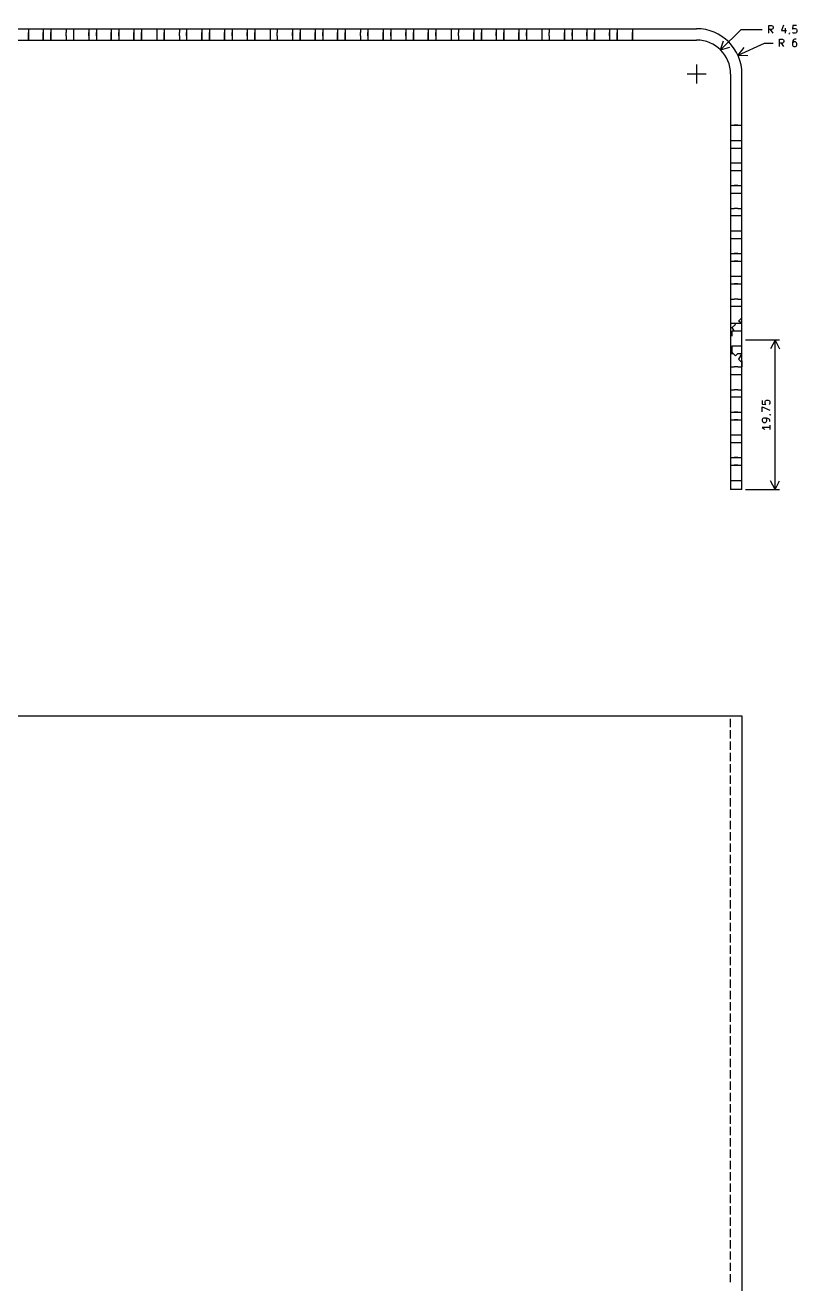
# Model space of a CAD drawing. Extents: x 24 to 504, y -400 to -22.
# Drawn here: x 295.1 to 397.3, y -230 to -63.3 of the extents above; entities that cross this region are included whole.
import ezdxf

# ---------------------------------------------------------------- set-up
doc = ezdxf.new("R2010")
doc.units = 0
doc.layers.add('BLACK', color=7, linetype='CONTINUOUS')

msp = doc.modelspace()

# ---------------------------------------------------------------- linework, layer by layer
at = {"layer": 'BLACK', "linetype": 'CONTINUOUS'}
for p, q in [((395.499048, -63.331142), (395.260953, -64.045427)), ((140.5, -63.8), (384, -63.8)), ((295.490176, -63.809734), (295.490176, -64.317733)), ((295.490176, -65.270231), (295.490176, -64.317733)), ((295.490176, -64.317733), (295.490176, -64.762267)), ((295.490176, -64.762267), (295.490176, -65.270231)), ((297.458672, -63.809734), (297.458672, -64.317733)), ((297.458672, -65.270231), (297.458672, -64.317733)), ((297.458672, -64.317733), (297.458672, -64.762267)), ((297.458672, -64.762267), (297.458672, -65.270231)), ((298.47467, -63.809734), (298.47467, -64.317733)), ((298.47467, -64.317733), (298.47467, -64.762267)), ((298.47467, -65.270231), (298.47467, -64.317733)), ((298.47467, -64.762267), (298.47467, -65.270231)), ((300.506665, -63.809734), (300.506665, -64.317733)), ((300.506665, -64.762267), (300.506665, -64.317733)), ((300.506665, -64.762267), (300.506665, -65.270231)), ((301.459163, -63.809734), (301.459163, -64.317733)), ((301.459163, -64.317733), (301.459163, -64.762267)), ((301.459163, -64.762267), (301.459163, -65.270231)), ((303.491159, -63.809734), (303.491159, -64.762267)), ((303.491159, -63.809734), (303.491159, -64.317733)), ((303.491159, -64.762267), (303.491159, -64.317733)), ((303.491159, -64.762267), (303.491159, -65.270231)), ((304.507192, -63.809734), (304.507192, -64.317733)), ((304.507192, -63.809734), (304.507192, -64.762267)), ((304.507192, -64.762267), (304.507192, -64.317733)), ((304.507192, -64.762267), (304.507192, -65.270231)), ((306.475652, -63.809734), (306.475652, -64.317733)), ((306.475652, -64.317733), (306.475652, -64.762267)), ((306.475652, -65.270231), (306.475652, -64.317733)), ((306.475652, -64.762267), (306.475652, -65.270231)), ((307.49165, -63.809734), (307.49165, -64.317733)), ((307.49165, -63.809734), (307.49165, -64.762267)), ((307.49165, -64.762267), (307.49165, -64.317733)), ((307.49165, -64.762267), (307.49165, -65.270231)), ((309.460146, -63.809734), (309.460146, -64.317733)), ((309.460146, -65.270231), (309.460146, -64.317733)), ((309.460146, -64.317733), (309.460146, -64.762267)), ((309.460146, -64.762267), (309.460146, -65.270231)), ((310.476143, -63.809734), (310.476143, -64.317733)), ((310.476143, -64.317733), (310.476143, -64.762267)), ((310.476143, -65.270231), (310.476143, -64.317733)), ((310.476143, -64.762267), (310.476143, -65.270231)), ((312.508139, -63.809734), (312.508139, -64.317733)), ((312.508139, -64.317733), (312.508139, -64.762267)), ((312.508139, -64.762267), (312.508139, -65.270231)), ((313.460672, -63.809734), (313.460672, -64.317733)), ((313.460672, -65.270231), (313.460672, -64.317733)), ((313.460672, -64.317733), (313.460672, -64.762267)), ((313.460672, -64.762267), (313.460672, -65.270231)), ((315.492597, -63.809734), (315.492597, -64.317733)), ((315.492597, -64.762267), (315.492597, -64.317733)), ((315.492597, -64.762267), (315.492597, -65.270231)), ((316.44513, -63.809734), (316.44513, -64.762267)), ((316.44513, -63.809734), (316.44513, -64.317733)), ((316.44513, -64.762267), (316.44513, -64.317733)), ((316.44513, -64.762267), (316.44513, -65.270231)), ((318.477126, -63.809734), (318.477126, -64.317733)), ((318.477126, -64.317733), (318.477126, -64.762267)), ((318.477126, -65.270231), (318.477126, -64.317733)), ((318.477126, -64.762267), (318.477126, -65.270231)), ((319.493124, -63.809734), (319.493124, -64.317733)), ((319.493124, -65.270231), (319.493124, -64.317733)), ((319.493124, -64.317733), (319.493124, -64.762267)), ((319.493124, -64.762267), (319.493124, -65.270231)), ((321.461619, -63.809734), (321.461619, -64.317733)), ((321.461619, -64.317733), (321.461619, -64.762267)), ((321.461619, -65.270231), (321.461619, -64.317733)), ((321.461619, -64.762267), (321.461619, -65.270231)), ((322.477617, -63.809734), (322.477617, -64.762267)), ((322.477617, -63.809734), (322.477617, -64.317733)), ((322.477617, -64.762267), (322.477617, -64.317733)), ((322.477617, -64.762267), (322.477617, -65.270231)), ((324.446113, -63.809734), (324.446113, -64.762267)), ((324.446113, -63.809734), (324.446113, -64.317733)), ((324.446113, -64.762267), (324.446113, -64.317733)), ((324.446113, -64.762267), (324.446113, -65.270231)), ((325.46211, -63.809734), (325.46211, -64.317733)), ((325.46211, -65.270231), (325.46211, -64.317733)), ((325.46211, -64.317733), (325.46211, -64.762267)), ((325.46211, -64.762267), (325.46211, -65.270231)), ((327.494106, -63.809734), (327.494106, -64.317733)), ((327.494106, -64.317733), (327.494106, -64.762267)), ((327.494106, -64.762267), (327.494106, -65.270231)), ((328.446604, -63.809734), (328.446604, -64.317733)), ((328.446604, -64.762267), (328.446604, -64.317733)), ((328.446604, -64.762267), (328.446604, -65.270231)), ((330.478599, -63.809734), (330.478599, -64.317733)), ((330.478599, -63.809734), (330.478599, -64.762267)), ((330.478599, -64.762267), (330.478599, -64.317733)), ((330.478599, -64.762267), (330.478599, -65.270231)), ((331.494632, -63.809734), (331.494632, -64.317733)), ((331.494632, -65.270231), (331.494632, -64.317733)), ((331.494632, -64.317733), (331.494632, -64.762267)), ((331.494632, -64.762267), (331.494632, -65.270231)), ((333.463093, -63.809734), (333.463093, -64.317733)), ((333.463093, -64.317733), (333.463093, -64.762267)), ((333.463093, -65.270231), (333.463093, -64.317733)), ((333.463093, -64.762267), (333.463093, -65.270231)), ((334.479091, -63.809734), (334.479091, -64.317733)), ((334.479091, -63.809734), (334.479091, -64.762267)), ((334.479091, -64.762267), (334.479091, -64.317733)), ((334.479091, -64.762267), (334.479091, -65.270231)), ((336.447586, -63.809734), (336.447586, -64.317733)), ((336.447586, -64.317733), (336.447586, -64.762267)), ((336.447586, -65.270231), (336.447586, -64.317733)), ((336.447586, -64.762267), (336.447586, -65.270231)), ((337.463584, -63.809734), (337.463584, -64.317733)), ((337.463584, -65.270231), (337.463584, -64.317733)), ((337.463584, -64.317733), (337.463584, -64.762267)), ((337.463584, -64.762267), (337.463584, -65.270231)), ((339.495579, -63.809734), (339.495579, -64.317733)), ((339.495579, -64.762267), (339.495579, -64.317733)), ((339.495579, -64.762267), (339.495579, -65.270231)), ((340.448113, -63.809734), (340.448113, -64.762267)), ((340.448113, -63.809734), (340.448113, -64.317733)), ((340.448113, -64.762267), (340.448113, -64.317733)), ((340.448113, -64.762267), (340.448113, -65.270231)), ((342.480038, -63.809734), (342.480038, -64.317733)), ((342.480038, -65.270231), (342.480038, -64.317733)), ((342.480038, -64.317733), (342.480038, -64.762267)), ((342.480038, -64.762267), (342.480038, -65.270231)), ((343.496071, -63.809734), (343.496071, -64.317733)), ((343.496071, -63.809734), (343.496071, -64.762267)), ((343.496071, -64.762267), (343.496071, -64.317733)), ((343.496071, -64.762267), (343.496071, -65.270231)), ((345.464566, -63.809734), (345.464566, -64.762267)), ((345.464566, -63.809734), (345.464566, -64.317733)), ((345.464566, -64.762267), (345.464566, -64.317733)), ((345.464566, -64.762267), (345.464566, -65.270231)), ((346.480564, -63.809734), (346.480564, -64.317733)), ((346.480564, -64.317733), (346.480564, -64.762267)), ((346.480564, -65.270231), (346.480564, -64.317733)), ((346.480564, -64.762267), (346.480564, -65.270231)), ((348.44906, -63.809734), (348.44906, -64.317733)), ((348.44906, -64.317733), (348.44906, -64.762267)), ((348.44906, -65.270231), (348.44906, -64.317733)), ((348.44906, -64.762267), (348.44906, -65.270231)), ((349.465057, -63.809734), (349.465057, -64.317733)), ((349.465057, -63.809734), (349.465057, -64.762267)), ((349.465057, -64.762267), (349.465057, -64.317733)), ((349.465057, -64.762267), (349.465057, -65.270231)), ((351.497053, -63.809734), (351.497053, -64.317733)), ((351.497053, -64.317733), (351.497053, -64.762267)), ((351.497053, -64.762267), (351.497053, -65.270231)), ((352.449551, -63.809734), (352.449551, -64.317733)), ((352.449551, -64.762267), (352.449551, -64.317733)), ((352.449551, -64.762267), (352.449551, -65.270231)), ((354.481546, -63.809734), (354.481546, -64.317733)), ((354.481546, -64.317733), (354.481546, -64.762267)), ((354.481546, -65.270231), (354.481546, -64.317733)), ((354.481546, -64.762267), (354.481546, -65.270231)), ((355.497544, -63.809734), (355.497544, -64.317733)), ((355.497544, -64.317733), (355.497544, -64.762267)), ((355.497544, -65.270231), (355.497544, -64.317733)), ((355.497544, -64.762267), (355.497544, -65.270231)), ((357.46604, -63.809734), (357.46604, -64.762267)), ((357.46604, -63.809734), (357.46604, -64.317733)), ((357.46604, -64.762267), (357.46604, -64.317733)), ((357.46604, -64.762267), (357.46604, -65.270231)), ((358.482073, -63.809734), (358.482073, -64.317733)), ((358.482073, -64.317733), (358.482073, -64.762267)), ((358.482073, -65.270231), (358.482073, -64.317733)), ((358.482073, -64.762267), (358.482073, -65.270231)), ((360.450533, -63.809734), (360.450533, -64.317733)), ((360.450533, -65.270231), (360.450533, -64.317733)), ((360.450533, -64.317733), (360.450533, -64.762267)), ((360.450533, -64.762267), (360.450533, -65.270231)), ((361.466531, -63.809734), (361.466531, -64.317733)), ((361.466531, -63.809734), (361.466531, -64.762267)), ((361.466531, -64.762267), (361.466531, -64.317733)), ((361.466531, -64.762267), (361.466531, -65.270231)), ((363.498527, -63.809734), (363.498527, -64.317733)), ((363.498527, -64.317733), (363.498527, -64.762267)), ((363.498527, -64.762267), (363.498527, -65.270231)), ((364.451024, -63.809734), (364.451024, -64.317733)), ((364.451024, -64.762267), (364.451024, -64.317733)), ((364.451024, -64.762267), (364.451024, -65.270231)), ((366.48302, -63.809734), (366.48302, -64.317733)), ((366.48302, -65.270231), (366.48302, -64.317733)), ((366.48302, -64.317733), (366.48302, -64.762267)), ((366.48302, -64.762267), (366.48302, -65.270231)), ((367.499018, -63.809734), (367.499018, -64.762267)), ((367.499018, -63.809734), (367.499018, -64.317733)), ((367.499018, -64.762267), (367.499018, -64.317733)), ((367.499018, -64.762267), (367.499018, -65.270231)), ((369.467478, -63.809734), (369.467478, -64.762267)), ((369.467478, -63.809734), (369.467478, -64.317733)), ((369.467478, -64.762267), (369.467478, -64.317733)), ((369.467478, -64.762267), (369.467478, -65.270231)), ((370.483511, -63.809734), (370.483511, -64.317733)), ((370.483511, -64.317733), (370.483511, -64.762267)), ((370.483511, -65.270231), (370.483511, -64.317733)), ((370.483511, -64.762267), (370.483511, -65.270231)), ((372.452007, -63.809734), (372.452007, -64.317733)), ((372.452007, -63.809734), (372.452007, -64.762267)), ((372.452007, -64.762267), (372.452007, -64.317733)), ((372.452007, -64.762267), (372.452007, -65.270231)), ((373.468005, -63.809734), (373.468005, -64.317733)), ((373.468005, -64.317733), (373.468005, -64.762267)), ((373.468005, -65.270231), (373.468005, -64.317733)), ((373.468005, -64.762267), (373.468005, -65.270231)), ((375.5, -63.809734), (375.5, -64.317733)), ((375.5, -65.270231), (375.5, -64.317733)), ((375.5, -64.317733), (375.5, -64.762267)), ((375.5, -64.762267), (375.5, -65.270231)), ((387.18198, -66.618019), (389.876056, -63.923942)), ((389.876056, -63.923942), (392.683572, -63.923942)), ((393.546667, -64.378761), (393.546667, -63.378761)), ((393.546667, -63.378761), (393.927619, -63.378761)), ((393.927619, -63.90257), (393.546667, -63.90257)), ((394.118095, -64.378761), (393.784762, -63.90257)), ((393.927619, -63.378761), (394.022857, -63.42638)), ((394.022857, -63.854951), (393.927619, -63.90257)), ((394.022857, -63.42638), (394.070476, -63.473999)), ((394.070476, -63.807332), (394.022857, -63.854951)), ((394.070476, -63.473999), (394.118095, -63.569237)), ((394.118095, -63.712094), (394.070476, -63.807332)), ((394.118095, -63.569237), (394.118095, -63.712094)), ((395.260953, -64.045427), (395.88, -64.045427)), ((395.737143, -63.712094), (395.737143, -64.378761)), ((396.260953, -64.473999), (396.213334, -64.521618)), ((396.308572, -64.378761), (396.260953, -64.473999)), ((396.308572, -64.331142), (396.308572, -64.378761)), ((396.737143, -63.378761), (396.689524, -63.854951)), ((396.689524, -63.854951), (396.737143, -63.807332)), ((396.737143, -64.331142), (396.689524, -64.283522)), ((397.213333, -63.378761), (396.737143, -63.378761)), ((396.737143, -63.807332), (396.832381, -63.759713)), ((396.832381, -64.378761), (396.737143, -64.331142)), ((396.832381, -63.759713), (397.070476, -63.759713)), ((397.070476, -64.378761), (396.832381, -64.378761)), ((397.070476, -63.759713), (397.165714, -63.807332)), ((397.165714, -64.331142), (397.070476, -64.378761)), ((397.165714, -63.807332), (397.213333, -63.854951)), ((397.213333, -64.283522), (397.165714, -64.331142)), ((397.213333, -63.854951), (397.260952, -63.950189)), ((397.260952, -64.188284), (397.213333, -64.283522)), ((397.260952, -63.950189), (397.260952, -64.188284)), ((140.5, -65.3), (384, -65.3)), ((387.18198, -66.618019), (387.563876, -65.406798)), ((387.18198, -66.618019), (388.3932, -66.236122)), ((389.5, -67.3), (392.972016, -65.721811)), ((389.5, -67.3), (390.282869, -66.299992)), ((392.972016, -65.721811), (394.121377, -65.721811)), ((394.984472, -66.17663), (394.984472, -65.17663)), ((394.984472, -65.17663), (395.365424, -65.17663)), ((395.365424, -65.700439), (394.984472, -65.700439)), ((395.5559, -66.17663), (395.222567, -65.700439)), ((395.365424, -65.17663), (395.460662, -65.224249)), ((395.460662, -65.65282), (395.365424, -65.700439)), ((395.460662, -65.224249), (395.508281, -65.271868)), ((395.508281, -65.605201), (395.460662, -65.65282)), ((395.508281, -65.271868), (395.5559, -65.367106)), ((395.5559, -65.509963), (395.508281, -65.605201)), ((395.5559, -65.367106), (395.5559, -65.509963)), ((396.746377, -65.414725), (396.698758, -65.605201)), ((396.698758, -65.605201), (396.698758, -65.986153)), ((396.746377, -65.65282), (396.698758, -65.748058)), ((396.698758, -65.986153), (396.746377, -66.081391)), ((396.841615, -65.271868), (396.746377, -65.414725)), ((396.793996, -65.605201), (396.746377, -65.65282)), ((396.746377, -66.081391), (396.793996, -66.129011)), ((396.889234, -65.557582), (396.793996, -65.605201)), ((396.793996, -66.129011), (396.889234, -66.17663)), ((396.889234, -65.224249), (396.841615, -65.271868)), ((396.984472, -65.17663), (396.889234, -65.224249)), ((397.07971, -65.557582), (396.889234, -65.557582)), ((396.889234, -66.17663), (397.07971, -66.17663)), ((397.174948, -65.17663), (396.984472, -65.17663)), ((397.174948, -65.605201), (397.07971, -65.557582)), ((397.07971, -66.17663), (397.174948, -66.129011)), ((397.222567, -65.65282), (397.174948, -65.605201)), ((397.174948, -66.129011), (397.222567, -66.081391)), ((397.270186, -65.748058), (397.222567, -65.65282)), ((397.222567, -66.081391), (397.270186, -65.986153)), ((397.270186, -65.986153), (397.270186, -65.748058)), ((389.5, -67.3), (390.768194, -67.367707)), ((385.27, -69.8), (382.73, -69.8)), ((385.27, -69.8), (382.73, -69.8)), ((384, -68.53), (384, -71.07)), ((384, -68.53), (384, -71.07)), ((388.5, -69.8), (388.5, -124.8)), ((390, -124.8), (390, -69.8)), ((388.519689, -76.55192), (388.964188, -76.55192)), ((388.519689, -76.55192), (389.472187, -76.55192)), ((389.472187, -76.55192), (388.964188, -76.55192)), ((389.472187, -76.55192), (389.980186, -76.55192)), ((388.519689, -78.583916), (388.964188, -78.583916)), ((388.519689, -79.599913), (388.964188, -79.599913)), ((388.964188, -78.583916), (389.472187, -78.583916)), ((388.964188, -79.599913), (389.472187, -79.599913)), ((389.472187, -78.583916), (389.980186, -78.583916)), ((389.472187, -79.599913), (389.980186, -79.599913)), ((388.519689, -81.568409), (388.964188, -81.568409)), ((388.964188, -81.568409), (389.472187, -81.568409)), ((389.472187, -81.568409), (389.980186, -81.568409)), ((388.519689, -82.584407), (388.964188, -82.584407)), ((388.964188, -82.584407), (389.472187, -82.584407)), ((389.472187, -82.584407), (389.980186, -82.584407)), ((388.519689, -84.552903), (388.964188, -84.552903)), ((388.519689, -84.552903), (389.472187, -84.552903)), ((389.472187, -84.552903), (388.964188, -84.552903)), ((389.472187, -84.552903), (389.980186, -84.552903)), ((388.519689, -85.5689), (388.964188, -85.5689)), ((388.964188, -85.5689), (389.472187, -85.5689)), ((389.472187, -85.5689), (389.980186, -85.5689)), ((388.519689, -87.600896), (388.964188, -87.600896)), ((389.472187, -87.600896), (388.964188, -87.600896)), ((389.472187, -87.600896), (389.980186, -87.600896)), ((388.519689, -88.553394), (388.964188, -88.553394)), ((388.964188, -88.553394), (389.472187, -88.553394)), ((389.472187, -88.553394), (389.980186, -88.553394)), ((388.519689, -90.585389), (388.964188, -90.585389)), ((388.519689, -91.601387), (388.964188, -91.601387)), ((388.964188, -90.585389), (389.472187, -90.585389)), ((388.964188, -91.601387), (389.472187, -91.601387)), ((389.472187, -90.585389), (389.980186, -90.585389)), ((389.472187, -91.601387), (389.980186, -91.601387)), ((388.519689, -93.569883), (389.472187, -93.569883)), ((388.519689, -93.569883), (388.964188, -93.569883)), ((388.519689, -94.58588), (389.472187, -94.58588)), ((388.519689, -94.58588), (388.964188, -94.58588)), ((389.472187, -93.569883), (388.964188, -93.569883)), ((389.472187, -94.58588), (388.964188, -94.58588)), ((389.472187, -93.569883), (389.980186, -93.569883)), ((389.472187, -94.58588), (389.980186, -94.58588)), ((388.519689, -96.554411), (388.964188, -96.554411)), ((388.964188, -96.554411), (389.472187, -96.554411)), ((389.472187, -96.554411), (389.980186, -96.554411)), ((388.519689, -97.570339), (388.964188, -97.570339)), ((388.519689, -97.570339), (389.472187, -97.570339)), ((389.472187, -97.570339), (388.964188, -97.570339)), ((389.472187, -97.570339), (389.980186, -97.570339)), ((388.519689, -99.602334), (388.964188, -99.602334)), ((389.472187, -99.602334), (388.964188, -99.602334)), ((389.472187, -99.602334), (389.980186, -99.602334)), ((388.519689, -100.554867), (388.964188, -100.554867)), ((388.964188, -100.554867), (389.472187, -100.554867)), ((389.472187, -100.554867), (389.980186, -100.554867)), ((388.519689, -102.786863), (389.472187, -102.786863)), ((388.519689, -102.786863), (388.964188, -102.786863)), ((388.710189, -103.358362), (389.154688, -102.977327)), ((389.154688, -102.977327), (388.964188, -102.786863)), ((389.472187, -102.786863), (389.980186, -102.786863)), ((389.535687, -102.532828), (389.980186, -102.088364)), ((389.980186, -102.786863), (389.535687, -102.532828)), ((388.519689, -103.358362), (388.583189, -103.358362)), ((388.583189, -103.358362), (388.646689, -103.358362)), ((388.646689, -103.358362), (388.710189, -103.358362)), ((388.964188, -103.802861), (388.710189, -103.358362)), ((388.710189, -104.501359), (388.710189, -103.802861)), ((388.710189, -103.802861), (388.964188, -103.802861)), ((388.964188, -103.802861), (389.472187, -103.802861)), ((389.472187, -103.802861), (389.980186, -103.802861)), ((388.519689, -106.787354), (388.519689, -106.660354)), ((388.519689, -106.660354), (388.583189, -106.660354)), ((388.583189, -106.660354), (388.646689, -106.660354)), ((388.646689, -106.660354), (388.710189, -106.660354)), ((388.710189, -106.660354), (388.710189, -105.771356)), ((388.710189, -105.771356), (388.964188, -105.771356)), ((388.710189, -106.660354), (388.837189, -106.787354)), ((388.964188, -105.771356), (389.472187, -105.771356)), ((389.472187, -105.771356), (389.980186, -105.771356)), ((394.966606, -105.05), (390.480186, -105.05)), ((394.380186, -105.05), (393.793765, -106.176504)), ((394.380186, -124.8), (394.380186, -105.05)), ((394.380186, -105.05), (394.966607, -106.176504)), ((388.519689, -106.787354), (388.837189, -106.787354)), ((388.837189, -106.787354), (389.154688, -107.104853)), ((389.154688, -107.104853), (389.472187, -106.787354)), ((389.472187, -106.787354), (389.980186, -106.787354)), ((389.980186, -106.787354), (389.535687, -107.549352)), ((389.535687, -107.549352), (389.980186, -107.993851)), ((389.980186, -107.793851), (389.980186, -108.55585)), ((388.519689, -108.55585), (388.964188, -108.55585)), ((388.519689, -109.571847), (388.964188, -109.571847)), ((389.472187, -108.55585), (388.964188, -108.55585)), ((388.964188, -109.571847), (389.472187, -109.571847)), ((389.472187, -108.55585), (389.980186, -108.55585)), ((389.472187, -109.571847), (389.980186, -109.571847)), ((388.519689, -111.603843), (388.964188, -111.603843)), ((389.472187, -111.603843), (388.964188, -111.603843)), ((389.472187, -111.603843), (389.980186, -111.603843)), ((388.519689, -112.556341), (388.964188, -112.556341)), ((388.964188, -112.556341), (389.472187, -112.556341)), ((389.472187, -112.556341), (389.980186, -112.556341)), ((392.685005, -113.020238), (392.685005, -113.496428)), ((393.065957, -113.163095), (393.113576, -113.067857)), ((393.065957, -113.40119), (393.065957, -113.163095)), ((393.113576, -113.067857), (393.161195, -113.020238)), ((393.161195, -113.020238), (393.256433, -112.972619)), ((393.256433, -112.972619), (393.494528, -112.972619)), ((393.494528, -112.972619), (393.589766, -113.020238)), ((393.589766, -113.020238), (393.637386, -113.067857)), ((393.637386, -113.067857), (393.685005, -113.163095)), ((393.685005, -113.163095), (393.685005, -113.40119)), ((388.519689, -114.588336), (388.964188, -114.588336)), ((388.519689, -114.588336), (389.472187, -114.588336)), ((389.472187, -114.588336), (388.964188, -114.588336)), ((389.472187, -114.588336), (389.980186, -114.588336)), ((392.685005, -113.496428), (393.161195, -113.544047)), ((392.685005, -114.544047), (392.685005, -113.877381)), ((392.685005, -113.877381), (393.685005, -114.305952)), ((393.113576, -113.496428), (393.065957, -113.40119)), ((393.161195, -113.544047), (393.113576, -113.496428)), ((393.637386, -113.496428), (393.589766, -113.544047)), ((393.685005, -113.40119), (393.637386, -113.496428)), ((393.637386, -114.87738), (393.685005, -114.87738)), ((393.685005, -114.87738), (393.780243, -114.924999)), ((393.780243, -114.924999), (393.827862, -114.972618)), ((388.519689, -115.604369), (388.964188, -115.604369)), ((388.519689, -115.604369), (389.472187, -115.604369)), ((389.472187, -115.604369), (388.964188, -115.604369)), ((389.472187, -115.604369), (389.980186, -115.604369)), ((392.732624, -115.448809), (392.685005, -115.544047)), ((392.685005, -115.544047), (392.685005, -115.734523)), ((392.685005, -115.734523), (392.732624, -115.829761)), ((393.685005, -116.591666), (392.685005, -116.591666)), ((392.685005, -116.591666), (392.827862, -116.686904)), ((392.780243, -115.40119), (392.732624, -115.448809)), ((392.732624, -115.829761), (392.780243, -115.87738)), ((392.875481, -115.353571), (392.780243, -115.40119)), ((392.780243, -115.87738), (392.875481, -115.924999)), ((393.256433, -115.353571), (392.875481, -115.353571)), ((392.875481, -115.924999), (393.113576, -115.924999)), ((393.208814, -115.40119), (393.113576, -115.353571)), ((393.113576, -115.924999), (393.208814, -115.87738)), ((393.256433, -115.448809), (393.208814, -115.40119)), ((393.208814, -115.87738), (393.256433, -115.829761)), ((393.446909, -115.40119), (393.256433, -115.353571)), ((393.304052, -115.544047), (393.256433, -115.448809)), ((393.256433, -115.829761), (393.304052, -115.734523)), ((393.304052, -115.734523), (393.304052, -115.544047)), ((393.589766, -115.496428), (393.446909, -115.40119)), ((393.637386, -115.544047), (393.589766, -115.496428)), ((393.685005, -115.639285), (393.637386, -115.544047)), ((393.685005, -115.829761), (393.685005, -115.639285)), ((393.685005, -116.305952), (393.685005, -116.87738)), ((388.519689, -117.57283), (388.964188, -117.57283)), ((388.964188, -117.57283), (389.472187, -117.57283)), ((389.472187, -117.57283), (389.980186, -117.57283)), ((392.827862, -116.686904), (392.9231, -116.782142)), ((392.9231, -116.782142), (392.970719, -116.87738)), ((388.519689, -118.588828), (388.964188, -118.588828)), ((388.964188, -118.588828), (389.472187, -118.588828)), ((389.472187, -118.588828), (389.980186, -118.588828)), ((388.519689, -120.557323), (388.964188, -120.557323)), ((388.519689, -120.557323), (389.472187, -120.557323)), ((388.519689, -121.573321), (389.472187, -121.573321)), ((388.519689, -121.573321), (388.964188, -121.573321)), ((389.472187, -120.557323), (388.964188, -120.557323)), ((389.472187, -121.573321), (388.964188, -121.573321)), ((389.472187, -120.557323), (389.980186, -120.557323)), ((389.472187, -121.573321), (389.980186, -121.573321)), ((390, -124.8), (388.5, -124.8)), ((388.519689, -123.605316), (388.964188, -123.605316)), ((389.980186, -124.811814), (388.519689, -124.811814)), ((388.964188, -123.605316), (389.472187, -123.605316)), ((389.472187, -123.605316), (389.980186, -123.605316)), ((390.480186, -124.8), (394.966606, -124.8)), ((394.380186, -124.8), (393.793765, -123.673496)), ((394.380186, -124.8), (394.966607, -123.673496)), ((134.5, -154.8), (390, -154.8)), ((390, -154.8), (390, -394.8)), ((388.5, -156.3), (388.5, -155.2)), ((388.5, -157.8), (388.5, -156.7)), ((388.5, -159.3), (388.5, -158.2)), ((388.5, -160.8), (388.5, -159.7)), ((388.5, -162.3), (388.5, -161.2)), ((388.5, -163.8), (388.5, -162.7)), ((388.5, -165.3), (388.5, -164.2)), ((388.5, -166.8), (388.5, -165.7)), ((388.5, -168.3), (388.5, -167.2)), ((388.5, -169.8), (388.5, -168.7)), ((388.5, -171.3), (388.5, -170.2)), ((388.5, -172.8), (388.5, -171.7)), ((388.5, -174.3), (388.5, -173.2)), ((388.5, -175.8), (388.5, -174.7)), ((388.5, -177.3), (388.5, -176.2)), ((388.5, -178.8), (388.5, -177.7)), ((388.5, -180.3), (388.5, -179.2)), ((388.5, -181.8), (388.5, -180.7)), ((388.5, -183.3), (388.5, -182.2)), ((388.5, -184.8), (388.5, -183.7)), ((388.5, -186.3), (388.5, -185.2)), ((388.5, -187.8), (388.5, -186.7)), ((388.5, -189.3), (388.5, -188.2)), ((388.5, -190.8), (388.5, -189.7)), ((388.5, -192.3), (388.5, -191.2)), ((388.5, -193.8), (388.5, -192.7)), ((388.5, -195.3), (388.5, -194.2)), ((388.5, -196.8), (388.5, -195.7)), ((388.5, -198.3), (388.5, -197.2)), ((388.5, -199.8), (388.5, -198.7)), ((388.5, -201.3), (388.5, -200.2)), ((388.5, -202.8), (388.5, -201.7)), ((388.5, -204.3), (388.5, -203.2)), ((388.5, -205.8), (388.5, -204.7)), ((388.5, -207.3), (388.5, -206.2)), ((388.5, -208.8), (388.5, -207.7)), ((388.5, -210.3), (388.5, -209.2)), ((388.5, -211.8), (388.5, -210.7)), ((388.5, -213.3), (388.5, -212.2)), ((388.5, -214.8), (388.5, -213.7)), ((388.5, -216.3), (388.5, -215.2)), ((388.5, -217.8), (388.5, -216.7)), ((388.5, -219.3), (388.5, -218.2)), ((388.5, -220.8), (388.5, -219.7)), ((388.5, -222.3), (388.5, -221.2)), ((388.5, -223.8), (388.5, -222.7)), ((388.5, -225.3), (388.5, -224.2)), ((388.5, -226.8), (388.5, -225.7)), ((388.5, -228.3), (388.5, -227.2)), ((388.5, -229.8), (388.5, -228.7))]:
    msp.add_line(p, q, dxfattribs=at)
at = {"layer": 'BLACK'}
for radius in [6, 4.5]:
    msp.add_arc((384, -69.8), radius, 0, 90, dxfattribs=at)

doc.saveas('drawing.dxf')
